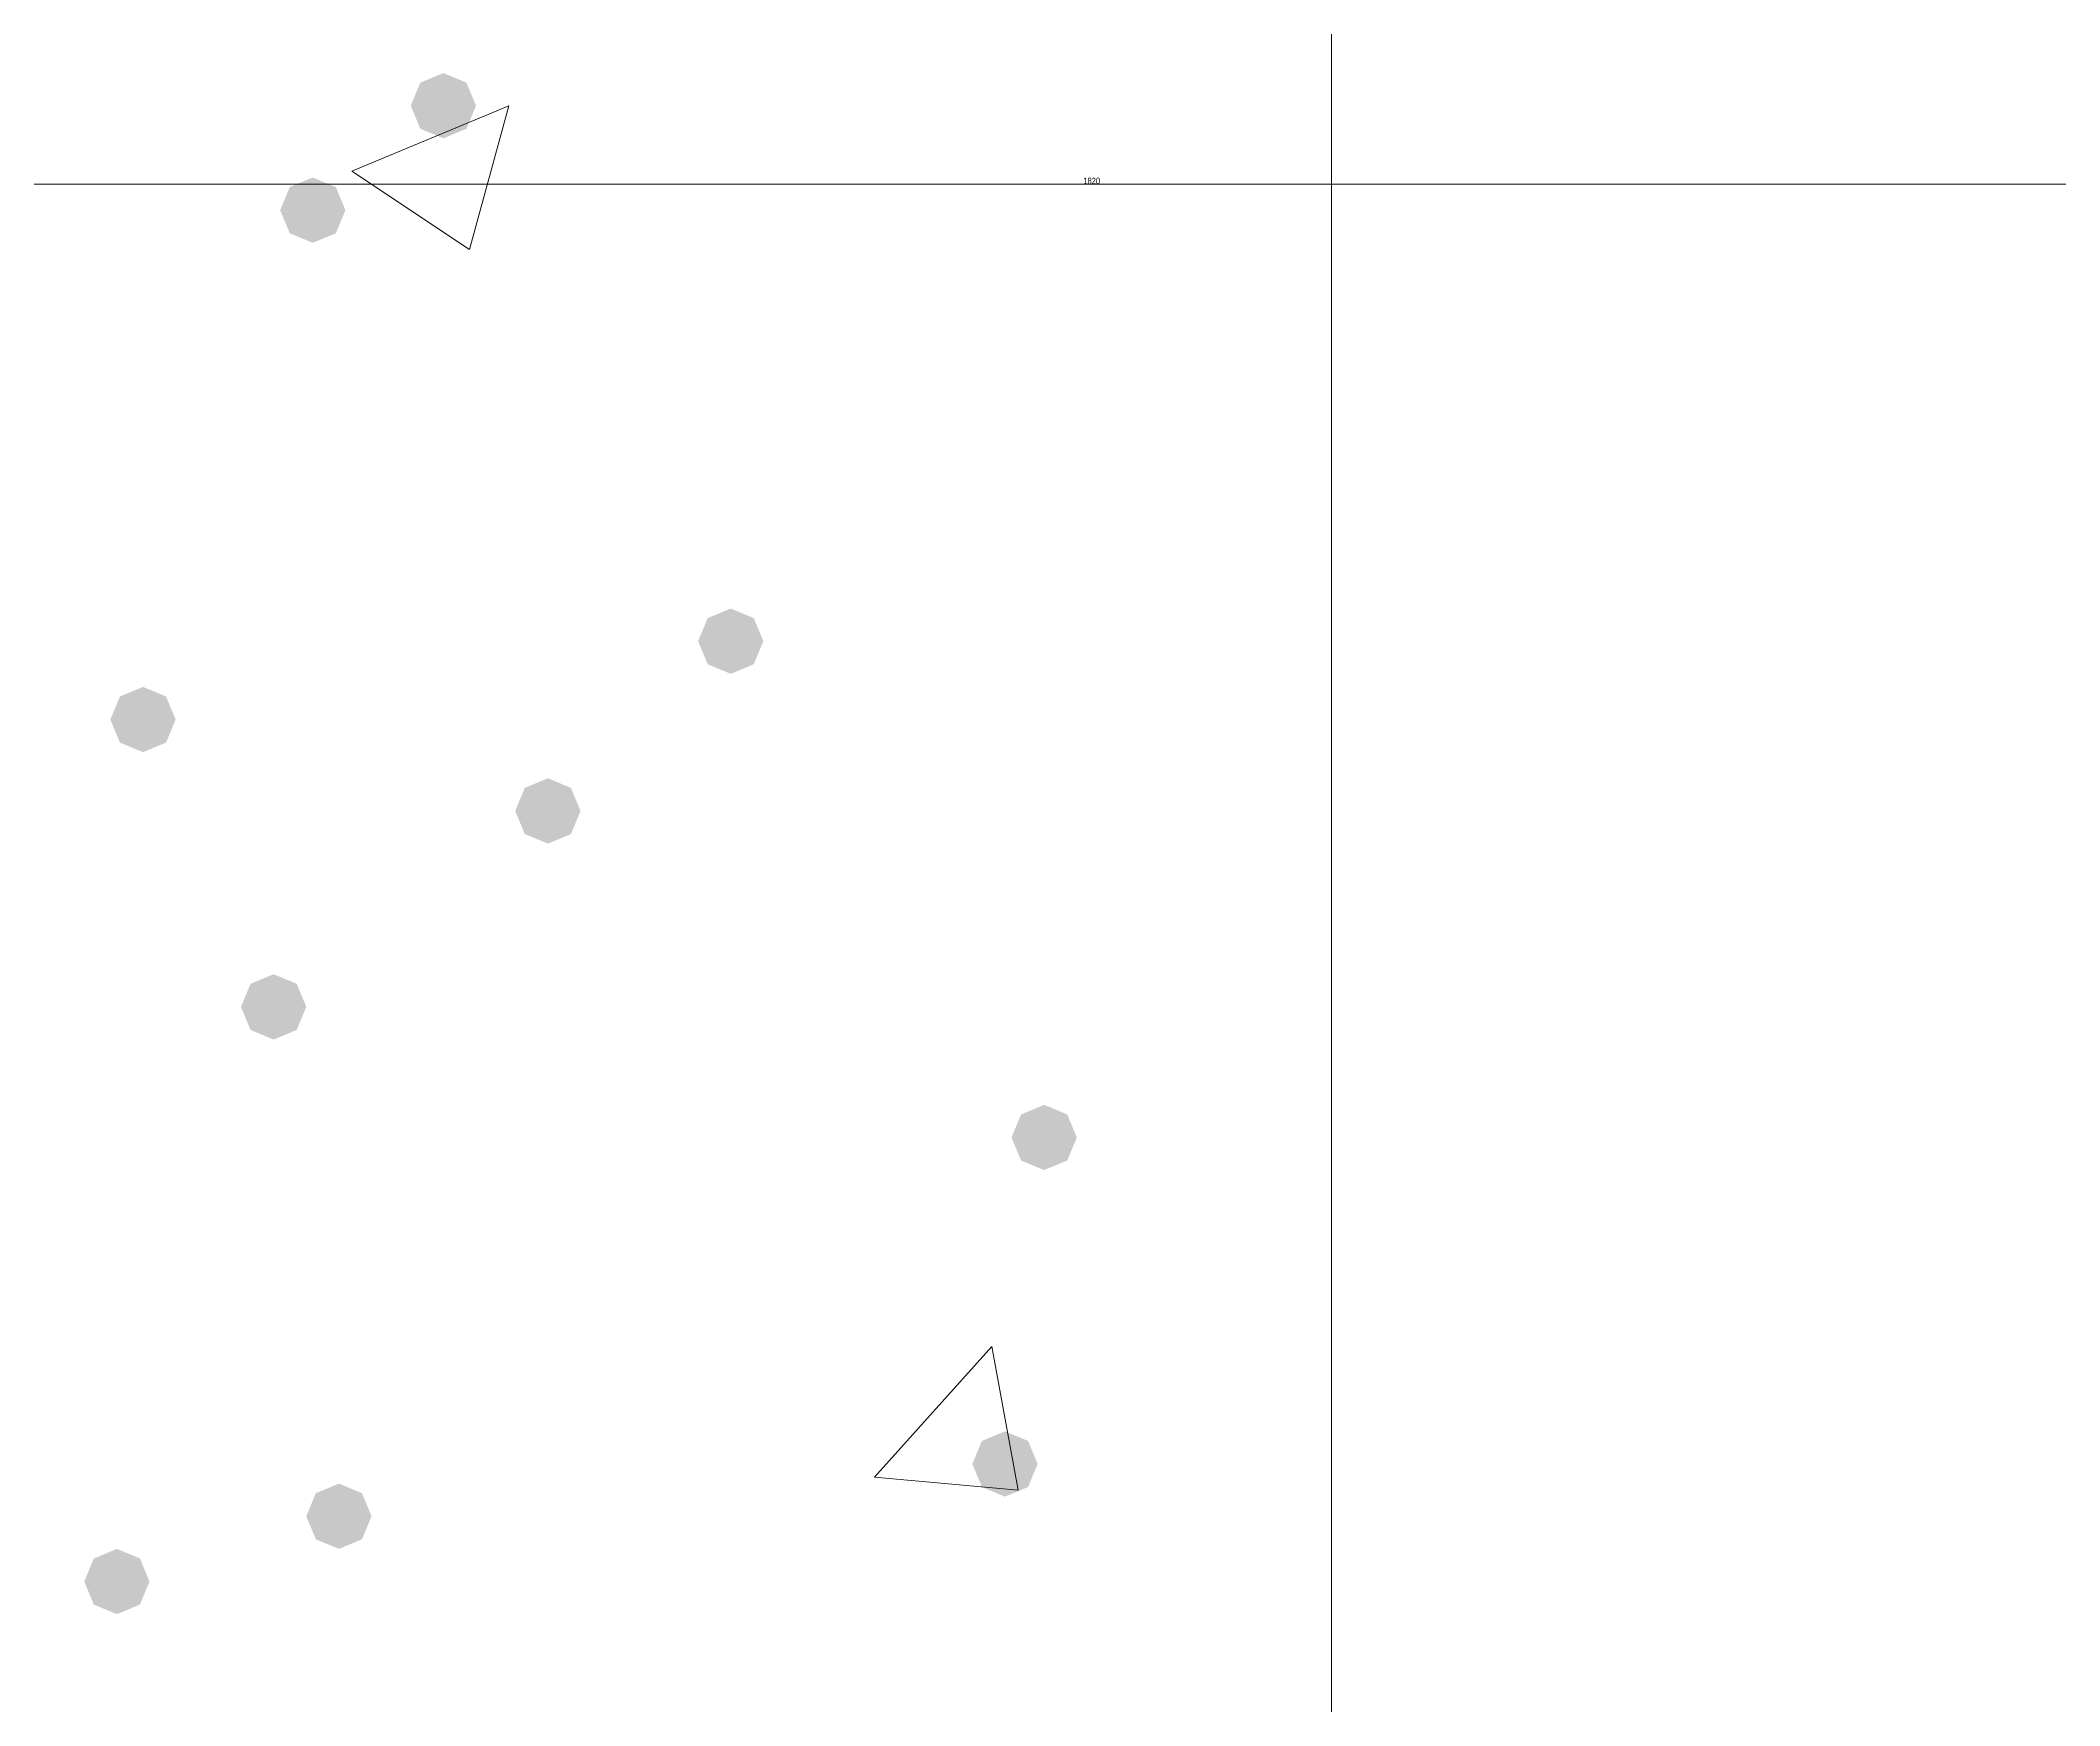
# Model space of a CAD drawing. Header units: millimetres. Extents: x 29 to 95071, y 20 to 67221.
# Drawn here: x 10419 to 11185, y 43050 to 43682 of the extents above; entities that cross this region are included whole.
import ezdxf

# ---------------------------------------------------------------- set-up
doc = ezdxf.new("R2010")
doc.units = ezdxf.units.MM

msp = doc.modelspace()

# ---------------------------------------------------------------- hatches: boundary and pattern name
h = msp.add_hatch(color=7)
h.dxf.hatch_style = 2
h.paths.add_polyline_path([(10571.66, 43644.77), (10562.91, 43648.41), (10559.27, 43657.16), (10562.91, 43665.91), (10571.66, 43669.55), (10580.41, 43665.91), (10584.05, 43657.16), (10580.41, 43648.41)])
h = msp.add_hatch(color=7)
h.dxf.hatch_style = 2
h.paths.add_polyline_path([(10522.1, 43605.11), (10513.35, 43608.75), (10509.71, 43617.51), (10513.35, 43626.26), (10522.1, 43629.9), (10530.85, 43626.26), (10534.49, 43617.51), (10530.85, 43608.75)])
h = msp.add_hatch(color=7)
h.dxf.hatch_style = 2
h.paths.add_polyline_path([(10680.71, 43441.55), (10671.96, 43445.19), (10668.32, 43453.94), (10671.96, 43462.69), (10680.71, 43466.33), (10689.46, 43462.69), (10693.1, 43453.94), (10689.46, 43445.19)])
h = msp.add_hatch(color=7)
h.dxf.hatch_style = 2
h.paths.add_polyline_path([(10457.66, 43411.81), (10448.91, 43415.45), (10445.27, 43424.2), (10448.91, 43432.95), (10457.66, 43436.59), (10466.41, 43432.95), (10470.05, 43424.2), (10466.41, 43415.45)])
h = msp.add_hatch(color=7)
h.dxf.hatch_style = 2
h.paths.add_polyline_path([(10611.32, 43377.11), (10602.56, 43380.75), (10598.92, 43389.5), (10602.56, 43398.26), (10611.32, 43401.9), (10620.07, 43398.26), (10623.71, 43389.5), (10620.07, 43380.75)])
h = msp.add_hatch(color=7)
h.dxf.hatch_style = 2
h.paths.add_polyline_path([(10507.23, 43302.76), (10498.48, 43306.4), (10494.84, 43315.16), (10498.48, 43323.91), (10507.23, 43327.55), (10515.98, 43323.91), (10519.62, 43315.16), (10515.98, 43306.4)])
h = msp.add_hatch(color=7)
h.dxf.hatch_style = 2
h.paths.add_polyline_path([(10799.66, 43253.2), (10790.91, 43256.84), (10787.27, 43265.59), (10790.91, 43274.34), (10799.66, 43277.98), (10808.42, 43274.34), (10812.06, 43265.59), (10808.42, 43256.84)])
h = msp.add_hatch(color=7)
h.dxf.hatch_style = 2
h.paths.add_polyline_path([(10784.79, 43129.29), (10776.04, 43132.93), (10772.4, 43141.68), (10776.04, 43150.43), (10784.79, 43154.07), (10793.55, 43150.43), (10797.19, 43141.68), (10793.55, 43132.93)])
h = msp.add_hatch(color=7)
h.dxf.hatch_style = 2
h.paths.add_polyline_path([(10532.01, 43109.46), (10523.26, 43113.1), (10519.62, 43121.85), (10523.26, 43130.6), (10532.01, 43134.24), (10540.76, 43130.6), (10544.4, 43121.85), (10540.76, 43113.1)])
h = msp.add_hatch(color=7)
h.dxf.hatch_style = 2
h.paths.add_polyline_path([(10447.75, 43084.68), (10439, 43088.32), (10435.36, 43097.07), (10439, 43105.82), (10447.75, 43109.46), (10456.5, 43105.82), (10460.14, 43097.07), (10456.5, 43088.32)])

# ---------------------------------------------------------------- linework, layer by layer
at = {"color": 7, "lineweight": 0}
for points in [[(10908.71, 42903.76), (10908.71, 46903.69)], [(10536.97, 43632.37), (10596.45, 43657.16)], [(10581.58, 43602.64), (10596.45, 43657.16)], [(9907.49, 42705.5), (9907.49, 43627.42), (11721.58, 43627.42)], [(10536.97, 43632.37), (10581.58, 43602.64)], [(10735.23, 43136.72), (10779.84, 43186.29)], [(10735.23, 43136.72), (10789.75, 43131.76), (10779.84, 43186.29)]]:
    msp.add_lwpolyline(points, dxfattribs=at)
at = {"color": 7, "lineweight": 0, "true_color": 0xffffff}
msp.add_lwpolyline([(10814.53, 43627.42), (10819.49, 43627.42)], dxfattribs=at)

# ---------------------------------------------------------------- texts
at = {"color": 7, "insert": (10814.53, 43629.82), "char_height": 2.4053, "attachment_point": 1}
msp.add_mtext('{\\fSwiss721BT-LightCondensed|b0|i0|c0;1820}', dxfattribs=at)

doc.saveas('drawing.dxf')
